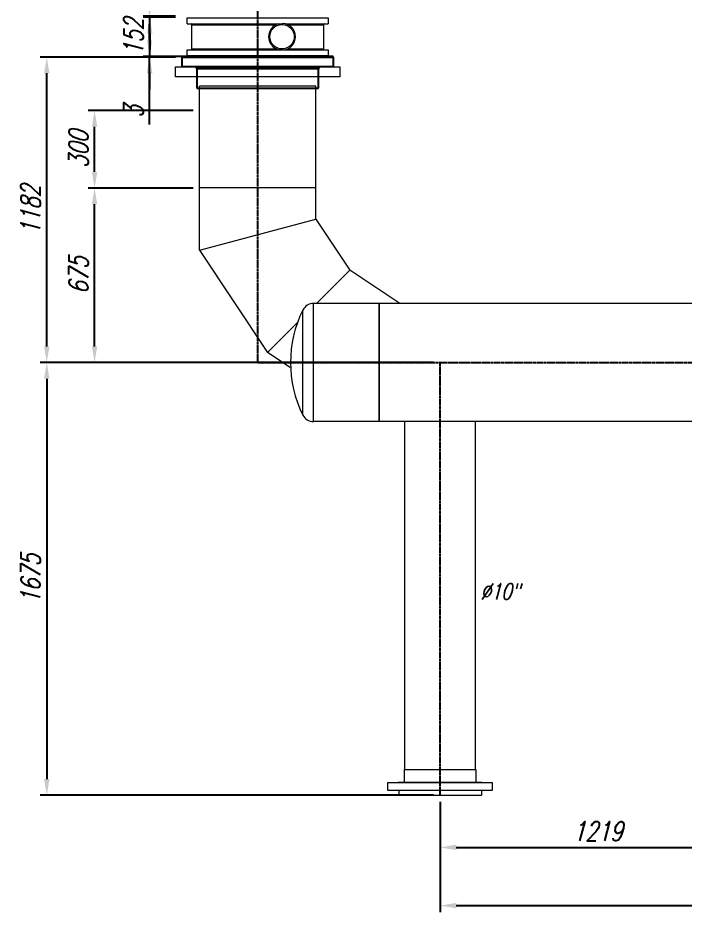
# Model space of a CAD drawing. Header units: inches. Extents: x 52169 to 69006, y 13152 to 42758.
# Drawn here: x 52641 to 55222, y 28935 to 32396 of the extents above; entities that cross this region are included whole.
import ezdxf

# ---------------------------------------------------------------- set-up
doc = ezdxf.new("R2010")
doc.units = ezdxf.units.IN
doc.header["$MEASUREMENT"] = 0
doc.linetypes.add('CENTER', pattern=[50.8, 31.75, -6.35, 6.35, -6.35])
doc.layers.add('IA-DIBUJO', color=3, linetype='Continuous')
doc.layers.add('IA-EJES', color=4, linetype='CENTER')
doc.layers.add('IA-TITLE', color=6, linetype='Continuous', lineweight=13)
doc.styles.add('ING-AMB', font='romans.shx', dxfattribs={"width": 0.75, "oblique": 15})
doc.dimstyles.new('ING-AMB 25', dxfattribs={"dimscale": 25, "dimtxt": 3, "dimasz": 2.5, "dimexe": 1, "dimexo": 1, "dimgap": 1, "dimtad": 1, "dimdec": 0, "dimzin": 0, "dimdsep": 46, "dimtxsty": 'ING-AMB', "dimcen": 0.1, "dimclrd": 7, "dimclre": 7, "dimclrt": 2, "dimadec": 0, "dimazin": 0, "dimtfac": 1, "dimtdec": 0, "dimtmove": 0, "dimatfit": 0, "dimfxl": 1.25, "dimtolj": 1, "dimtzin": 0, "dimarcsym": 1})

# ---------------------------------------------------------------- blocks, each defined once
blk = doc.blocks.new('A$Cdccc7b05')
at = {"color": 2, "linetype": 'Continuous', "lineweight": 0, "extrusion": (-2.22045e-16, 1, -2.22045e-16)}
for p, q in [((49.774, 41.275, 8599.754), (49.774, 365.125, 8599.754)), ((49.774, 365.125, 8599.754), (51.298, 365.125, 8599.754)), ((49.774, 41.275, 8599.754), (51.298, 41.275, 8599.754))]:
    blk.add_line(p, q, dxfattribs=at)
at = {"color": 3, "linetype": 'Continuous', "lineweight": 0, "extrusion": (-2.22045e-16, 1, -2.22045e-16)}
for p, q in [((80, 363.2, 8599.754), (100, 363.2, 8599.754)), ((100, 43.2, 8599.754), (100, 363.2, 8599.754)), ((0, 64.7, 8599.754), (0, 341.7, 8599.754)), ((0, 341.7, 8599.754), (49.774, 341.7, 8599.754)), ((0, 64.7, 8599.754), (49.774, 64.7, 8599.754)), ((80, 43.2, 8599.754), (100, 43.2, 8599.754))]:
    blk.add_line(p, q, dxfattribs=at)
at = {"color": 2, "linetype": 'Continuous', "lineweight": 0}
blk.add_polyline3d([(80, 406.4, 8599.754), (51.298, 406.4, 8599.754), (51.298, 0, 8599.754), (80, 0, 8599.754)], close=True, dxfattribs=at)
blk = doc.blocks.new('*D95')
at = {"color": 7, "lineweight": -2, "transparency": 16777216}
for p, q in [((54274.2, 29336.7), (54274.2, 28934.6)), ((56712.6, 29336.7), (56712.6, 28934.6)), ((54336.7, 28959.6), (56650.1, 28959.6))]:
    blk.add_line(p, q, dxfattribs=at)
at = {"color": 7, "transparency": 16777216}
for points in [[(54336.7, 28970), (54336.7, 28949.2), (54274.2, 28959.6)], [(56650.1, 28970), (56650.1, 28949.2), (56712.6, 28959.6)]]:
    blk.add_solid(points, dxfattribs=at)
at = {"layer": 'Defpoints', "color": 0, "transparency": 16777216}
for p in [(54274.2, 29361.7), (56712.6, 29361.7), (56712.6, 28959.6)]:
    blk.add_point(p, dxfattribs=at)
at = {"color": 2, "transparency": 16777216, "insert": (55493.4, 29022.1), "char_height": 75, "attachment_point": 5, "style": 'ING-AMB'}
blk.add_mtext('\\A1;2438', dxfattribs=at)
blk = doc.blocks.new('stub end 450')
at = {"color": 8}
for p, q in [((48858.4, 37919.1), (48858.4, 38504.1)), ((48858.4, 38504.1), (48896.4, 38504.1)), ((48896.4, 38504.1), (48896.4, 37919.1)), ((48902.4, 37976.6), (48902.4, 38446.6)), ((48978.4, 38446.6), (48902.4, 38446.6)), ((48978.4, 37976.6), (48978.4, 38446.6)), ((48902.4, 37976.6), (48978.4, 37976.6)), ((48896.4, 37919.1), (48858.4, 37919.1))]:
    blk.add_line(p, q, dxfattribs=at)
for centre, start, end in [((48902.4, 38452.6), 180, 270), ((48902.4, 37970.6), 90, 180)]:
    blk.add_arc(centre, 6, start, end, dxfattribs=at)
blk = doc.blocks.new('*D59')
at = {"color": 7, "lineweight": -2, "transparency": 16777216}
for p, q in [((53318.4, 31736.7), (52912.6, 31736.7)), ((52937.6, 31124.2), (52937.6, 31674.2)), ((53543.4, 31061.7), (52912.6, 31061.7))]:
    blk.add_line(p, q, dxfattribs=at)
at = {"color": 7, "transparency": 16777216}
for points in [[(52927.2, 31674.2), (52948, 31674.2), (52937.6, 31736.7)], [(52927.2, 31124.2), (52948, 31124.2), (52937.6, 31061.7)]]:
    blk.add_solid(points, dxfattribs=at)
at = {"layer": 'Defpoints', "color": 0, "transparency": 16777216}
for p in [(52937.6, 31736.7), (53343.4, 31736.7), (53568.4, 31061.7)]:
    blk.add_point(p, dxfattribs=at)
at = {"color": 2, "transparency": 16777216, "insert": (52875.1, 31399.2), "char_height": 75, "attachment_point": 5, "rotation": 90, "style": 'ING-AMB'}
blk.add_mtext('\\A1;675', dxfattribs=at)
blk = doc.blocks.new('*D60')
at = {"color": 7, "lineweight": -2, "transparency": 16777216}
for p, q in [((53318.4, 32036.7), (52912.6, 32036.7)), ((52937.6, 31799.2), (52937.6, 31974.2)), ((53318.4, 31736.7), (52912.6, 31736.7))]:
    blk.add_line(p, q, dxfattribs=at)
at = {"color": 7, "transparency": 16777216}
for points in [[(52927.2, 31974.2), (52948, 31974.2), (52937.6, 32036.7)], [(52927.2, 31799.2), (52948, 31799.2), (52937.6, 31736.7)]]:
    blk.add_solid(points, dxfattribs=at)
at = {"layer": 'Defpoints', "color": 0, "transparency": 16777216}
for p in [(52937.6, 32036.7), (53343.4, 32036.7), (53343.4, 31736.7)]:
    blk.add_point(p, dxfattribs=at)
at = {"color": 2, "transparency": 16777216, "insert": (52875.1, 31886.7), "char_height": 75, "attachment_point": 5, "rotation": 90, "style": 'ING-AMB'}
blk.add_mtext('\\A1;300', dxfattribs=at)
blk = doc.blocks.new('*D63')
at = {"color": 7, "lineweight": -2, "transparency": 16777216}
for p, q in [((53151, 32464.2), (53151, 32630.8)), ((53250.9, 32401.7), (53126, 32401.7)), ((53250.9, 32398.7), (53126, 32398.7)), ((53151, 32398.7), (53151, 32401.7)), ((53151, 32336.2), (53151, 32273.7))]:
    blk.add_line(p, q, dxfattribs=at)
at = {"color": 7, "transparency": 16777216}
for points in [[(53140.6, 32464.2), (53161.4, 32464.2), (53151, 32401.7)], [(53140.6, 32336.2), (53161.4, 32336.2), (53151, 32398.7)]]:
    blk.add_solid(points, dxfattribs=at)
at = {"layer": 'Defpoints', "color": 0, "transparency": 16777216}
for p in [(53151, 32398.7), (53275.9, 32401.7, 0), (53275.9, 32398.7, 0)]:
    blk.add_point(p, dxfattribs=at)
at = {"color": 2, "transparency": 16777216, "insert": (53088.5, 32580.3), "char_height": 75, "attachment_point": 5, "rotation": 90, "style": 'ING-AMB'}
blk.add_mtext('\\A1;3', dxfattribs=at)
blk = doc.blocks.new('*D64')
at = {"color": 7, "lineweight": -2, "transparency": 16777216}
for p, q in [((53150.5, 32461.2), (53150.5, 32523.7)), ((53250.9, 32398.7), (53125.5, 32398.7)), ((53150.5, 32398.7), (53150.5, 32246.7)), ((53274.5, 32246.7), (53125.5, 32246.7)), ((53150.5, 32184.2), (53150.5, 32121.7))]:
    blk.add_line(p, q, dxfattribs=at)
at = {"color": 7, "transparency": 16777216}
for points in [[(53140.1, 32461.2), (53160.9, 32461.2), (53150.5, 32398.7)], [(53140.1, 32184.2), (53160.9, 32184.2), (53150.5, 32246.7)]]:
    blk.add_solid(points, dxfattribs=at)
at = {"layer": 'Defpoints', "color": 0, "transparency": 16777216}
for p in [(53275.9, 32398.7, 0), (53150.5, 32246.7), (53299.5, 32246.7, 0)]:
    blk.add_point(p, dxfattribs=at)
at = {"color": 2, "transparency": 16777216, "insert": (53088, 32322.7), "char_height": 75, "attachment_point": 5, "rotation": 90, "style": 'ING-AMB'}
blk.add_mtext('\\A1;152', dxfattribs=at)
blk = doc.blocks.new('*D65')
at = {"color": 7, "lineweight": -2, "transparency": 16777216}
for p, q in [((53150.5, 32309.2), (53150.5, 32371.7)), ((53274.5, 32246.7), (53125.5, 32246.7)), ((53250.9, 32243.7), (53125.5, 32243.7)), ((53150.5, 32246.7), (53150.5, 32243.7)), ((53150.5, 32246.7), (53150.5, 32243.7)), ((53150.5, 31982.5), (53150.5, 32243.7)), ((53150.5, 32181.2), (53150.5, 32118.7))]:
    blk.add_line(p, q, dxfattribs=at)
at = {"color": 7, "transparency": 16777216}
for points in [[(53140.1, 32309.2), (53160.9, 32309.2), (53150.5, 32246.7)], [(53140.1, 32181.2), (53160.9, 32181.2), (53150.5, 32243.7)]]:
    blk.add_solid(points, dxfattribs=at)
at = {"layer": 'Defpoints', "color": 0, "transparency": 16777216}
for p in [(53150.5, 32243.7), (53275.9, 32243.7, 0), (53299.5, 32246.7, 0)]:
    blk.add_point(p, dxfattribs=at)
at = {"color": 2, "transparency": 16777216, "insert": (53088, 32033.1), "char_height": 75, "attachment_point": 5, "rotation": 90, "style": 'ING-AMB'}
blk.add_mtext('\\A1;3', dxfattribs=at)
blk = doc.blocks.new('*D66')
at = {"color": 7, "lineweight": -2, "transparency": 16777216}
for p, q in [((53250.9, 32243.7), (52727.5, 32243.7)), ((52752.5, 31124.2), (52752.5, 32181.2)), ((53543.4, 31061.7), (52727.5, 31061.7))]:
    blk.add_line(p, q, dxfattribs=at)
at = {"color": 7, "transparency": 16777216}
for points in [[(52742.1, 32181.2), (52763, 32181.2), (52752.5, 32243.7)], [(52742.1, 31124.2), (52763, 31124.2), (52752.5, 31061.7)]]:
    blk.add_solid(points, dxfattribs=at)
at = {"layer": 'Defpoints', "color": 0, "transparency": 16777216}
for p in [(52752.5, 32243.7), (53275.9, 32243.7, 0), (53568.4, 31061.7)]:
    blk.add_point(p, dxfattribs=at)
at = {"color": 2, "transparency": 16777216, "insert": (52690, 31652.7), "char_height": 75, "attachment_point": 5, "rotation": 90, "style": 'ING-AMB'}
blk.add_mtext('\\A1;1182', dxfattribs=at)
blk = doc.blocks.new('*D155')
at = {"color": 7, "lineweight": -2, "transparency": 16777216}
for p, q in [((55493.4, 29666.5), (55493.4, 29160)), ((54274.2, 29361.7), (54274.2, 29160)), ((54336.7, 29185), (55430.9, 29185))]:
    blk.add_line(p, q, dxfattribs=at)
at = {"color": 7, "transparency": 16777216}
for points in [[(54336.7, 29195.5), (54336.7, 29174.6), (54274.2, 29185)], [(55430.9, 29195.5), (55430.9, 29174.6), (55493.4, 29185)]]:
    blk.add_solid(points, dxfattribs=at)
at = {"layer": 'Defpoints', "color": 0, "transparency": 16777216}
for p in [(55493.4, 29691.5, 0), (54274.2, 29386.7, 0), (55493.4, 29185)]:
    blk.add_point(p, dxfattribs=at)
at = {"color": 2, "transparency": 16777216, "insert": (54883.8, 29247.5), "char_height": 75, "attachment_point": 5, "style": 'ING-AMB'}
blk.add_mtext('\\A1;1219', dxfattribs=at)
blk = doc.blocks.new('*D160')
at = {"color": 7, "lineweight": -2, "transparency": 16777216}
for p, q in [((54249.2, 31061.7), (52727.5, 31061.7)), ((52752.5, 30999.2), (52752.5, 29449.2)), ((54249.2, 29386.7), (52727.5, 29386.7))]:
    blk.add_line(p, q, dxfattribs=at)
at = {"color": 7, "transparency": 16777216}
for points in [[(52742.1, 30999.2), (52763, 30999.2), (52752.5, 31061.7)], [(52742.1, 29449.2), (52763, 29449.2), (52752.5, 29386.7)]]:
    blk.add_solid(points, dxfattribs=at)
at = {"layer": 'Defpoints', "color": 0, "transparency": 16777216}
for p in [(54274.2, 31061.7, 0), (52752.5, 29386.7), (54274.2, 29386.7, 0)]:
    blk.add_point(p, dxfattribs=at)
at = {"color": 2, "transparency": 16777216, "insert": (52690, 30224.2), "char_height": 75, "attachment_point": 5, "rotation": 90, "style": 'ING-AMB'}
blk.add_mtext('\\A1;1675', dxfattribs=at)

msp = doc.modelspace()

# ---------------------------------------------------------------- hatches: boundary and pattern name
h = msp.add_hatch()
h.set_pattern_fill('ANSI32', color=1, scale=25)
h.set_pattern_definition([(45, (-1380.895, -3400.886), (-6.6291261, 6.6291261), []), (45, (-1376.476, -3400.886), (-6.6291261, 6.6291261), [])])
h.paths.add_polyline_path([(53275.9, 32246.7), (53860.9, 32246.7), (53860.9, 32243.7), (53275.9, 32243.7)])

# ---------------------------------------------------------------- linework, layer by layer
at = {"color": 8, "linetype": 'Continuous', "lineweight": 0}
for p, q in [((53296, 32372.9, 0), (53296, 32395.7, 0)), ((53296, 32395.7, 0), (53841, 32395.7, 0)), ((53296, 32372.9, 0), (53662.1, 32372.9, 0)), ((53314.2, 32369.2, 0), (53639.8, 32369.2, 0)), ((53314.2, 32276.2, 0), (53314.2, 32369.2, 0)), ((53568.5, 32372.9, 0), (53568.5, 32369.2, 0)), ((53676.3, 32372.9, 0), (53841, 32372.9, 0)), ((53686, 32369.2, 0), (53822.7, 32369.2, 0)), ((53822.7, 32369.2, 0), (53822.7, 32276.2, 0)), ((53841, 32395.7, 0), (53841, 32372.9, 0)), ((53611, 32322.7, 0), (53615.7, 32322.7, 0)), ((53710.1, 32322.7, 0), (53714.8, 32322.7, 0)), ((53296, 32249.8, 0), (53296, 32272.6, 0)), ((53296, 32272.6, 0), (53662.1, 32272.6, 0)), ((53314.2, 32276.2, 0), (53639.8, 32276.2, 0)), ((53568.5, 32276.2, 0), (53568.5, 32272.6, 0)), ((53676.3, 32272.6, 0), (53841, 32272.6, 0)), ((53686, 32276.2, 0), (53822.7, 32276.2, 0)), ((53841, 32272.6, 0), (53841, 32249.8, 0)), ((53299, 32246.7, 0), (53296, 32249.8, 0)), ((53296, 32249.8, 0), (53841, 32249.8, 0)), ((53841, 32249.8, 0), (53837.9, 32246.7, 0)), ((53793.5, 31737.4, 0), (53343.5, 31737.4, 0)), ((53343.5, 31496.2, 0), (53793.5, 31616.8, 0)), ((53796.3, 31290.2, 0), (53925.3, 31419.2, 0)), ((53607.1, 31101, 0), (53722.7, 31216.6, 0))]:
    msp.add_line(p, q, dxfattribs=at)
at = {"color": 1, "elevation": 0}
msp.add_lwpolyline([(53860.9, 32246.7), (53275.9, 32246.7), (53275.9, 32243.7), (53860.9, 32243.7)], close=True, dxfattribs=at)
at = {"color": 2, "linetype": 'Continuous', "lineweight": 0}
for points in [[(53250.9, 32167.6, 0), (53250.9, 32205.7, 0)], [(53885.9, 32205.7, 0), (53885.9, 32167.6, 0)], [(53885.9, 32205.7, 0), (53885.9, 32167.6, 0)]]:
    msp.add_polyline3d(points, dxfattribs=at)
msp.add_polyline3d([(53885.9, 32205.7, 0), (53885.9, 32167.6, 0), (53250.9, 32167.6, 0), (53250.9, 32205.7, 0)], close=True, dxfattribs=at)
at = {"color": 8, "linetype": 'Continuous', "lineweight": 0}
msp.add_circle((53662.9, 32322.7, 0), 47.2, dxfattribs=at)
for centre, radius, start, end in [((53310.6, 32369.2, 0), 3.65, 0, 90), ((53662.9, 32322.7, 0), 51.9, 104.961, 255.039), ((53662.9, 32322.7, 0), 51.9, 274.3, 85.7), ((53826.4, 32369.2, 0), 3.65, 90, 180), ((53310.6, 32276.2, 0), 3.65, 270, 0), ((53826.4, 32276.2, 0), 3.65, 180, 270)]:
    msp.add_arc(centre, radius, start, end, dxfattribs=at)
for points, knots in [([(53662.1, 32372.9, 0), (53662.3, 32373, 0), (53662.6, 32373.1, 0), (53664.1, 32373.6, 0), (53665.4, 32374.1, 0), (53666.8, 32374.5, 0)], [-17.760093, -17.760093, -17.760093, -17.760093, -17.6879866, -17.6879866, -17.2792003, -17.2792003, -17.2792003, -17.2792003]), ([(53666.8, 32270.9, 0), (53665.4, 32271.4, 0), (53664.1, 32271.8, 0), (53662.6, 32272.4, 0), (53662.3, 32272.5, 0), (53662.1, 32272.6, 0)], [-8.1610937, -8.1610937, -8.1610937, -8.1610937, -7.7523074, -7.7523074, -7.680201, -7.680201, -7.680201, -7.680201])]:
    msp.add_open_spline(points, degree=3, knots=knots, dxfattribs=at)
at = {"layer": 'IA-DIBUJO', "color": 3, "linetype": 'Continuous', "lineweight": 0}
for p, q in [((53343.5, 31496.2, 0), (53343.5, 32131.7, 0)), ((53793.5, 32131.7, 0), (53343.5, 32131.7, 0)), ((53793.5, 31616.8, 0), (53793.5, 32131.7, 0)), ((53793.5, 31616.8, 0), (53925.3, 31419.2, 0)), ((53343.5, 31496.2, 0), (53607.1, 31101, 0)), ((54118.5, 31290.3, 0), (53925.3, 31419.2, 0)), ((53784.2, 30833.2, 0), (53784.2, 31290.2, 0)), ((54038.6, 31290.2, 0), (53784.2, 31290.2, 0)), ((54038.6, 30833.1, 0), (54038.6, 31290.3, 0)), ((56948.1, 31290.3, 0), (54038.6, 31290.3, 0)), ((54038.6, 31290.2, 0), (54038.6, 30833.2, 0)), ((53743.2, 30858.6, 0), (53743.2, 31264.8, 0)), ((53694, 31043, 0), (53607.1, 31101, 0)), ((53695.6, 31061.7, 0), (53784.2, 31061.7, 0)), ((54038.6, 30833.2, 0), (53784.2, 30833.2, 0)), ((54038.6, 30837.4, 0), (54038.6, 30837.4, 0)), ((54137.6, 30833.1, 0), (54038.6, 30833.1, 0)), ((56964, 30833.1), (54137.6, 30833.1, 0)), ((54137.6, 29486.7, 0), (54137.6, 30833.1, 0)), ((54410.7, 29486.7, 0), (54410.7, 30833.1, 0))]:
    msp.add_line(p, q, dxfattribs=at)
for centre, radius, start, end in [((53784.2, 31244.5, 0), 45.7, 90, 153.6122), ((54152.6, 31061.7, 0), 457, 153.6122, 206.3878), ((53784.2, 30878.9, 0), 45.7, 206.3878, 270)]:
    msp.add_arc(centre, radius, start, end, dxfattribs=at)
at = {"layer": 'IA-EJES', "ltscale": 0.25}
for p, q in [((53568.4, 33694.9, 0), (53568.4, 31061.7, 0)), ((53570.4, 31061.7, 0), (57416.4, 31061.7, 0)), ((54274.2, 29386.7, 0), (54274.2, 31061.7, 0))]:
    msp.add_line(p, q, dxfattribs=at)

# ---------------------------------------------------------------- block references
at = {"rotation": 270}
for name, p in [('stub end 450', (15356.8, 81102.1, 0)), ('A$Cdccc7b05', (54071, 29486.7, -8599.8))]:
    msp.add_blockref(name, p, dxfattribs=at)

# ---------------------------------------------------------------- texts
at = {"layer": 'IA-TITLE', "insert": (54430.1, 30207, -123.2), "char_height": 62.5, "attachment_point": 1, "style": 'ING-AMB'}
msp.add_mtext_dynamic_manual_height_columns('%%C10"', width=90.757, gutter_width=250, heights=[0], dxfattribs=at)

# ---------------------------------------------------------------- dimensions: what is measured, and where the dimension line sits
for base, p1, p2, override, picture, middle in [((53151, 32398.7, 0), (53275.9, 32401.7, 0), (53275.9, 32398.7, 0), {"dimpost": '\\X'}, '*D63', (53151, 32580.3, 0)), ((53150.5, 32246.7, 0), (53275.9, 32398.7, 0), (53299.5, 32246.7, 0), {"dimpost": '\\X', "dimtmove": 1}, '*D64', (53150.5, 32322.7, 0)), ((53150.5, 32243.7, 0), (53299.5, 32246.7, 0), (53275.9, 32243.7, 0), {"dimpost": '\\X', "dimtmove": 1}, '*D65', (53150.5, 32033.1, 0))]:
    dim = msp.add_linear_dim(base=base, p1=p1, p2=p2, angle=270, dimstyle='ING-AMB 25', override=override)
    dim.commit()
    dim.dimension.update_dxf_attribs({"geometry": picture, "text_midpoint": middle, "dimtype": 160})
for base, p1, p2, angle, override, picture, middle in [((52752.5, 32243.7, 0), (53568.4, 31061.7, 0), (53275.9, 32243.7, 0), 270, {"dimpost": '\\X'}, '*D66', (52690, 31652.7, 0)), ((52937.6, 32036.7, 0), (53343.4, 31736.7, 0), (53343.4, 32036.7, 0), 270, {"dimpost": '\\X', "dimtmove": 1}, '*D60', (52875.1, 31886.7, 0)), ((52937.6, 31736.7, 0), (53568.4, 31061.7, 0), (53343.4, 31736.7, 0), 270, {"dimpost": '\\X'}, '*D59', (52875.1, 31399.2, 0)), ((52752.5, 29386.7), (54274.2, 31061.7, 0), (54274.2, 29386.7, 0), 90, {"dimpost": '\\X'}, '*D160', (52690, 30224.2))]:
    dim = msp.add_linear_dim(base=base, p1=p1, p2=p2, angle=angle, dimstyle='ING-AMB 25', override=override)
    dim.commit()
    dim.dimension.update_dxf_attribs({"geometry": picture, "text_midpoint": middle})
for base, p1, p2, picture, middle in [((55493.4, 29185), (54274.2, 29386.7, 0), (55493.4, 29691.5, 0), '*D155', (54883.8, 29247.5)), ((56712.6, 28959.6), (54274.2, 29361.7), (56712.6, 29361.7), '*D95', (55493.4, 29022.1))]:
    dim = msp.add_linear_dim(base=base, p1=p1, p2=p2, dimstyle='ING-AMB 25', override={"dimpost": '\\X'})
    dim.commit()
    dim.dimension.update_dxf_attribs({"geometry": picture, "text_midpoint": middle})

doc.saveas('drawing.dxf')
